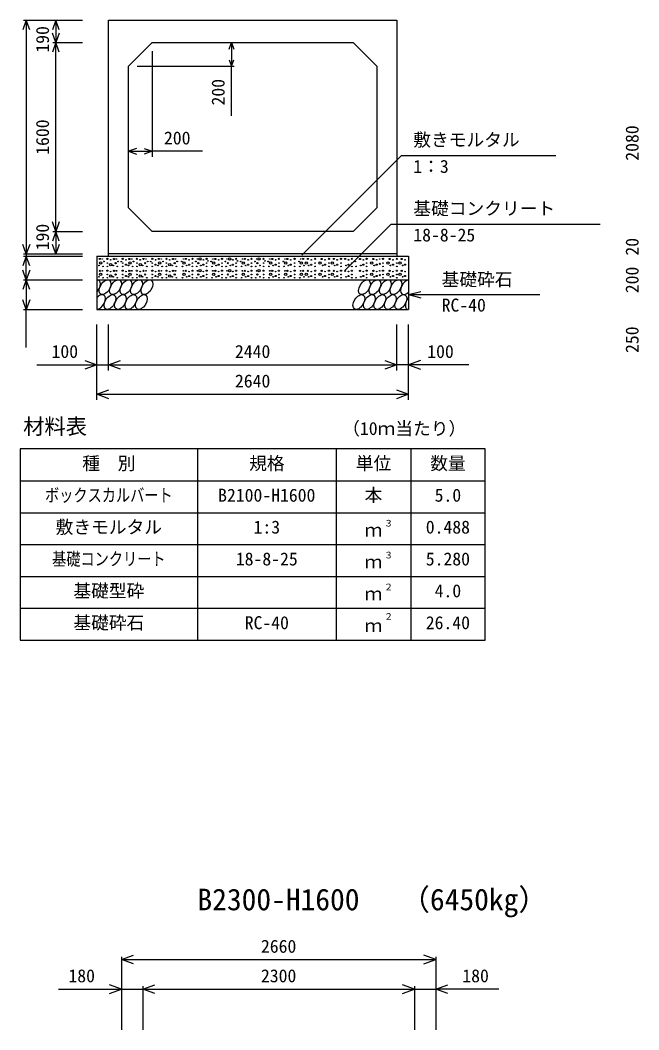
# Model space of a CAD drawing. Units: millimetres, scale not verified. Extents: x -100800 to 100800, y -35640 to 35640.
# Drawn here: x 10452 to 15687, y 17928 to 26480 of the extents above; entities that cross this region are included whole.
import ezdxf
from ezdxf.enums import TextEntityAlignment as Align

# ---------------------------------------------------------------- set-up
doc = ezdxf.new("R2010")
doc.units = ezdxf.units.MM
doc.header["$LTSCALE"] = 120
for name, color, linetype, lineweight in [('0-0_DIM', 7, 'Continuous', 25), ('0-2_HATCH', 6, 'Continuous', 25), ('0-3_HYO', 3, 'Continuous', 25), ('0-4_HYO2', 4, 'Continuous', 25), ('0-5_OUTLINE', 3, 'Continuous', 25), ('0-7_TXT', 7, 'Continuous', 25)]:
    doc.layers.add(name, color=color, linetype=linetype, lineweight=lineweight)
doc.styles.add('ＭＳ ゴシック', font='')
doc.styles.get('ＭＳ ゴシック').set_extended_font_data('MS Gothic')

msp = doc.modelspace()

# ---------------------------------------------------------------- linework, layer by layer
at = {"layer": '0-0_DIM'}
for p, q in [((10479, 26480.3), (10979.1, 26480.3)), ((10503, 26480.3), (10503, 24500.3)), ((10753, 26480.3), (10753, 26290.3)), ((10729, 26290.3), (10979.1, 26290.3)), ((10753, 24690.3), (10753, 26290.3)), ((12239.5, 26290.3), (12239.5, 26090.3)), ((11569.1, 26218.3), (11569.1, 25321.7)), ((11441.1, 26090.3), (12263.5, 26090.3)), ((12239.5, 25669.5), (12239.5, 26090.3)), ((11369.1, 25369.7), (11569.1, 25369.7)), ((11993.2, 25369.7), (11569.1, 25369.7)), ((13679, 25334.2), (12834.9, 24490.2)), ((13679, 25334.2), (14984.7, 25334.2)), ((13591.3, 24753.1), (13198.5, 24360.3)), ((13591.3, 24753.1), (15360.3, 24753.1)), ((10729, 24690.3), (10979.1, 24690.3)), ((10753, 24690.3), (10753, 24500.3)), ((10479, 24500.3), (10979.1, 24500.3)), ((10479, 24480.3), (10979.1, 24480.3)), ((10503, 24500.3), (10503, 24480.3)), ((10503, 24280.3), (10503, 24480.3)), ((10479, 24280.3), (10979.1, 24280.3)), ((10503, 24280.3), (10503, 24030.3)), ((13739.1, 24155.3), (13843.4, 24183.3)), ((13739.1, 24155.3), (14848, 24155.3)), ((13739.1, 24155.3), (13843.4, 24127.3)), ((10479, 24030.3), (10979.1, 24030.3)), ((10503, 23708.2), (10503, 24030.3)), ((11099.1, 23263.1), (11099.1, 23902.7)), ((11199.1, 23513.1), (11199.1, 23902.7)), ((13639.1, 23513.1), (13639.1, 23902.7)), ((13739.1, 23263.1), (13739.1, 23902.7)), ((10591.1, 23561.1), (11099.1, 23561.1)), ((11099.1, 23561.1), (11199.1, 23561.1)), ((11199.1, 23561.1), (13639.1, 23561.1)), ((11099.1, 23311.1), (13739.1, 23311.1)), ((11309.1, 18546.6), (11309.1, 17928)), ((11309.1, 18522.6), (13969.1, 18522.6)), ((13969.1, 18546.6), (13969.1, 17928)), ((10776.4, 18272.6), (11309.1, 18272.6)), ((11489.1, 18296.6), (11489.1, 17928)), ((13789.1, 18296.6), (13789.1, 17928)), ((14501.8, 18272.6), (13969.1, 18272.6))]:
    msp.add_line(p, q, dxfattribs=at)
for points in [[(10532.6, 26399.1), (10503, 26480.3), (10473.5, 26399.1)], [(10782.6, 26399.1), (10753, 26480.3), (10723.5, 26399.1)], [(10782.6, 26371.5), (10753, 26290.3), (10723.5, 26371.5)], [(10782.6, 26209.1), (10753, 26290.3), (10723.5, 26209.1)], [(12219.8, 26236.2), (12239.5, 26290.3), (12259.2, 26236.2)], [(12219.8, 26144.4), (12239.5, 26090.3), (12259.2, 26144.4)], [(11436.8, 25394.3), (11369.1, 25369.7), (11436.8, 25345)], [(11501.4, 25394.3), (11569.1, 25369.7), (11501.4, 25345)], [(10782.6, 24771.5), (10753, 24690.3), (10723.5, 24771.5)], [(10782.6, 24609.1), (10753, 24690.3), (10723.5, 24609.1)], [(10532.6, 24581.5), (10503, 24500.3), (10473.5, 24581.5)], [(10782.6, 24581.5), (10753, 24500.3), (10723.5, 24581.5)], [(10532.6, 24399.1), (10503, 24480.3), (10473.5, 24399.1)], [(10532.6, 24361.5), (10503, 24280.3), (10473.5, 24361.5)], [(10532.6, 24199.1), (10503, 24280.3), (10473.5, 24199.1)], [(10532.6, 24111.5), (10503, 24030.3), (10473.5, 24111.5)], [(10997.6, 23598), (11099.1, 23561.1), (10997.6, 23524.1)], [(11300.6, 23524.1), (11199.1, 23561.1), (11300.6, 23598)], [(13537.6, 23598), (13639.1, 23561.1), (13537.6, 23524.1)], [(14247.1, 23561.1), (13739.1, 23561.1), (13639.1, 23561.1)], [(13840.6, 23598), (13739.1, 23561.1), (13840.6, 23524.1)], [(11200.6, 23274.1), (11099.1, 23311.1), (11200.6, 23348)], [(13637.6, 23348), (13739.1, 23311.1), (13637.6, 23274.1)], [(11410.6, 18485.7), (11309.1, 18522.6), (11410.6, 18559.6)], [(13867.6, 18485.7), (13969.1, 18522.6), (13867.6, 18559.6)], [(11207.6, 18235.7), (11309.1, 18272.6), (11207.6, 18309.6)], [(11590.6, 18235.7), (11489.1, 18272.6), (11590.6, 18309.6)], [(13687.6, 18235.7), (13789.1, 18272.6), (13687.6, 18309.6)], [(14070.6, 18235.7), (13969.1, 18272.6), (14070.6, 18309.6)], [(11309.1, 18272.6), (11489.1, 18272.6), (13789.1, 18272.6), (13969.1, 18272.6)]]:
    msp.add_lwpolyline(points, dxfattribs=at)
at = {"layer": '0-2_HATCH'}
for centre, radius in [((11125.1, 24457.5), 5), ((11146.2, 24457.5), 2.5), ((11189.1, 24458.4), 5), ((11245.1, 24457.5), 5), ((11266.2, 24457.5), 2.5), ((11319.1, 24458.4), 5), ((11375.1, 24457.5), 5), ((11396.2, 24457.5), 2.5), ((11439.1, 24458.4), 5), ((11495.1, 24457.5), 5), ((11516.2, 24457.5), 2.5), ((11569.1, 24458.4), 5), ((11625.1, 24457.5), 5), ((11646.2, 24457.5), 2.5), ((11689.1, 24458.4), 5), ((11745.1, 24457.5), 5), ((11766.2, 24457.5), 2.5), ((11832, 24457.5), 2.5), ((11853.1, 24457.5), 5), ((11909.1, 24458.4), 5), ((11952, 24457.5), 2.5), ((11973.1, 24457.5), 10), ((12029.1, 24458.4), 5), ((12082, 24457.5), 2.5), ((12103.1, 24457.5), 5), ((12159.1, 24458.4), 5), ((12202, 24457.5), 2.5), ((12223.1, 24457.5), 10), ((12279.1, 24458.4), 5), ((12332, 24457.5), 2.5), ((12353.1, 24457.5), 5), ((12409.1, 24458.4), 5), ((12452, 24457.5), 2.5), ((12473.1, 24457.5), 10), ((12511, 24458.4), 5), ((12563.9, 24457.5), 2.5), ((12584.9, 24457.5), 5), ((12641, 24458.4), 5), ((12691.9, 24457.5), 2.5), ((12712.9, 24457.5), 5), ((12773.9, 24458.4), 5), ((12824.8, 24457.5), 2.5), ((12845.9, 24457.5), 5), ((12886.5, 24457.5), 5), ((12947.5, 24458.4), 5), ((13003.4, 24457.5), 5), ((13064.3, 24458.4), 5), ((13106.1, 24457.5), 5), ((13167, 24458.4), 5), ((13202.3, 24457.5), 5), ((13258.4, 24458.4), 5), ((13327.1, 24457.5), 5), ((13383.2, 24458.4), 5), ((13440.5, 24457.5), 5), ((13494.7, 24457.5), 2.5), ((13522, 24458.4), 5), ((13577.9, 24457.5), 5), ((13638.9, 24458.4), 5), ((13680.6, 24457.5), 5), ((11118.1, 24402.3), 2.5), ((11131.7, 24424.5), 10), ((11153.2, 24394.4), 2.5), ((11160.2, 24436.5), 2.5), ((11189.1, 24422.5), 2.5), ((11189.1, 24394.4), 2.5), ((11217.1, 24409.3), 10), ((11217.1, 24450.5), 2.5), ((11238.1, 24402.3), 2.5), ((11259.2, 24422.5), 5), ((11273.2, 24394.4), 2.5), ((11280.2, 24436.5), 2.5), ((11306.7, 24435.6), 2.5), ((11319.1, 24422.5), 2.5), ((11319.1, 24394.4), 2.5), ((11347.1, 24409.3), 5), ((11347.1, 24450.5), 2.5), ((11368.1, 24402.3), 2.5), ((11381.7, 24424.5), 10), ((11403.2, 24394.4), 2.5), ((11410.2, 24436.5), 2.5), ((11439.1, 24422.5), 2.5), ((11439.1, 24394.4), 2.5), ((11467.1, 24409.3), 10), ((11467.1, 24450.5), 2.5), ((11488.1, 24402.3), 2.5), ((11509.2, 24422.5), 5), ((11523.2, 24394.4), 2.5), ((11530.2, 24436.5), 2.5), ((11556.7, 24435.6), 2.5), ((11569.1, 24422.5), 2.5), ((11569.1, 24394.4), 2.5), ((11597.1, 24409.3), 5), ((11597.1, 24450.5), 2.5), ((11618.1, 24402.3), 2.5), ((11631.7, 24424.5), 10), ((11653.2, 24394.4), 2.5), ((11660.2, 24436.5), 2.5), ((11689.1, 24422.5), 2.5), ((11689.1, 24394.4), 2.5), ((11717.1, 24409.3), 10), ((11717.1, 24450.5), 2.5), ((11738.1, 24402.3), 2.5), ((11759.2, 24422.5), 5), ((11773.2, 24394.4), 2.5), ((11780.2, 24436.5), 2.5), ((11818, 24436.5), 2.5), ((11825, 24394.4), 2.5), ((11839, 24422.5), 10), ((11860.1, 24402.3), 2.5), ((11881.1, 24409.3), 5), ((11881.1, 24450.5), 2.5), ((11909.1, 24422.5), 2.5), ((11909.1, 24394.4), 2.5), ((11938, 24436.5), 2.5), ((11945, 24394.4), 2.5), ((11959, 24422.5), 5), ((11980.1, 24402.3), 2.5), ((12001.1, 24409.3), 5), ((12001.1, 24450.5), 2.5), ((12029.1, 24422.5), 2.5), ((12029.1, 24394.4), 2.5), ((12040.5, 24440.8), 2.5), ((12068, 24436.5), 2.5), ((12075, 24394.4), 2.5), ((12089, 24422.5), 10), ((12110.1, 24402.3), 2.5), ((12131.1, 24409.3), 5), ((12131.1, 24450.5), 2.5), ((12159.1, 24422.5), 2.5), ((12159.1, 24394.4), 2.5), ((12188, 24436.5), 2.5), ((12195, 24394.4), 2.5), ((12209, 24422.5), 5), ((12230.1, 24402.3), 2.5), ((12251.1, 24409.3), 5), ((12251.1, 24450.5), 2.5), ((12279.1, 24422.5), 2.5), ((12279.1, 24394.4), 2.5), ((12290.5, 24440.8), 2.5), ((12318, 24436.5), 2.5), ((12325, 24394.4), 2.5), ((12339, 24422.5), 10), ((12360.1, 24402.3), 2.5), ((12381.1, 24409.3), 5), ((12381.1, 24450.5), 2.5), ((12409.1, 24422.5), 2.5), ((12409.1, 24394.4), 2.5), ((12438, 24436.5), 2.5), ((12445, 24394.4), 2.5), ((12459, 24422.5), 5), ((12480.1, 24402.3), 2.5), ((12511, 24422.5), 2.5), ((12511, 24394.4), 2.5), ((12522.3, 24440.8), 2.5), ((12549.8, 24436.5), 2.5), ((12556.8, 24394.4), 2.5), ((12570.9, 24422.5), 10), ((12591.9, 24402.3), 2.5), ((12612.9, 24409.3), 5), ((12612.9, 24450.5), 2.5), ((12641, 24422.5), 2.5), ((12641, 24394.4), 2.5), ((12677.9, 24436.5), 2.5), ((12684.9, 24394.4), 2.5), ((12698.9, 24422.5), 10), ((12720, 24402.3), 2.5), ((12741, 24409.3), 5), ((12741, 24450.5), 2.5), ((12773.9, 24422.5), 2.5), ((12773.9, 24394.4), 2.5), ((12810.8, 24436.5), 2.5), ((12817.8, 24394.4), 2.5), ((12831.9, 24422.5), 10), ((12852.9, 24402.3), 2.5), ((12872.5, 24422.5), 10), ((12893.6, 24402.3), 2.5), ((12914.6, 24409.3), 5), ((12914.6, 24450.5), 2.5), ((12947.5, 24422.5), 2.5), ((12947.5, 24394.4), 2.5), ((12989.4, 24422.5), 10), ((13010.4, 24402.3), 2.5), ((13031.4, 24409.3), 5), ((13031.4, 24450.5), 2.5), ((13064.3, 24422.5), 2.5), ((13064.3, 24394.4), 2.5), ((13092.1, 24422.5), 10), ((13113.1, 24402.3), 2.5), ((13134.1, 24409.3), 5), ((13134.1, 24450.5), 2.5), ((13167, 24422.5), 2.5), ((13167, 24394.4), 2.5), ((13209.3, 24402.3), 2.5), ((13230.3, 24409.3), 5), ((13230.3, 24450.5), 2.5), ((13258.4, 24422.5), 2.5), ((13258.4, 24394.4), 2.5), ((13287.2, 24436.5), 2.5), ((13294.2, 24394.4), 2.5), ((13334.1, 24402.3), 2.5), ((13355.1, 24409.3), 5), ((13355.1, 24450.5), 2.5), ((13383.2, 24422.5), 2.5), ((13383.2, 24394.4), 2.5), ((13426.5, 24422.5), 10), ((13447.5, 24402.3), 2.5), ((13468.6, 24409.3), 5), ((13468.6, 24450.5), 2.5), ((13494.7, 24416.3), 5), ((13522, 24422.5), 2.5), ((13522, 24394.4), 2.5), ((13563.9, 24422.5), 10), ((13585, 24402.3), 2.5), ((13606, 24409.3), 5), ((13606, 24450.5), 2.5), ((13638.9, 24422.5), 2.5), ((13638.9, 24394.4), 2.5), ((13666.6, 24422.5), 10), ((13687.6, 24402.3), 2.5), ((13708.7, 24409.3), 5), ((13708.7, 24450.5), 2.5), ((11118.1, 24306.2), 2.5), ((11125.1, 24357.5), 5), ((11131.7, 24328.4), 10), ((11146.2, 24357.5), 2.5), ((11153.2, 24298.4), 2.5), ((11189.1, 24358.4), 5), ((11189.1, 24326.4), 2.5), ((11189.1, 24298.4), 2.5), ((11217.1, 24313.2), 10), ((11217.1, 24350.5), 2.5), ((11238.1, 24306.2), 2.5), ((11245.1, 24357.5), 5), ((11259.2, 24326.4), 5), ((11266.2, 24357.5), 2.5), ((11273.2, 24298.4), 2.5), ((11319.1, 24358.4), 5), ((11319.1, 24326.4), 2.5), ((11319.1, 24298.4), 2.5), ((11347.1, 24313.2), 5), ((11347.1, 24350.5), 2.5), ((11368.1, 24306.2), 2.5), ((11375.1, 24357.5), 5), ((11381.7, 24328.4), 10), ((11396.2, 24357.5), 2.5), ((11403.2, 24298.4), 2.5), ((11439.1, 24358.4), 5), ((11439.1, 24326.4), 2.5), ((11439.1, 24298.4), 2.5), ((11467.1, 24313.2), 10), ((11467.1, 24350.5), 2.5), ((11488.1, 24306.2), 2.5), ((11495.1, 24357.5), 5), ((11509.2, 24326.4), 5), ((11516.2, 24357.5), 2.5), ((11523.2, 24298.4), 2.5), ((11569.1, 24358.4), 5), ((11569.1, 24326.4), 2.5), ((11569.1, 24298.4), 2.5), ((11597.1, 24313.2), 5), ((11597.1, 24350.5), 2.5), ((11618.1, 24306.2), 2.5), ((11625.1, 24357.5), 5), ((11631.7, 24328.4), 10), ((11646.2, 24357.5), 2.5), ((11653.2, 24298.4), 2.5), ((11689.1, 24358.4), 5), ((11689.1, 24326.4), 2.5), ((11689.1, 24298.4), 2.5), ((11717.1, 24313.2), 10), ((11717.1, 24350.5), 2.5), ((11738.1, 24306.2), 2.5), ((11745.1, 24357.5), 5), ((11759.2, 24326.4), 5), ((11766.2, 24357.5), 2.5), ((11773.2, 24298.4), 2.5), ((11825, 24298.4), 2.5), ((11839, 24326.4), 10), ((11832, 24357.5), 2.5), ((11853.1, 24357.5), 5), ((11860.1, 24306.2), 2.5), ((11881.1, 24313.2), 5), ((11881.1, 24350.5), 2.5), ((11909.1, 24358.4), 5), ((11909.1, 24326.4), 2.5), ((11909.1, 24298.4), 2.5), ((11945, 24298.4), 2.5), ((11952, 24357.5), 2.5), ((11959, 24326.4), 5), ((11973.1, 24357.5), 10), ((11980.1, 24306.2), 2.5), ((12001.1, 24313.2), 5), ((12001.1, 24350.5), 2.5), ((12029.1, 24358.4), 5), ((12029.1, 24326.4), 2.5), ((12029.1, 24298.4), 2.5), ((12075, 24298.4), 2.5), ((12089, 24326.4), 10), ((12082, 24357.5), 2.5), ((12103.1, 24357.5), 5), ((12110.1, 24306.2), 2.5), ((12131.1, 24313.2), 5), ((12131.1, 24350.5), 2.5), ((12159.1, 24358.4), 5), ((12159.1, 24326.4), 2.5), ((12159.1, 24298.4), 2.5), ((12195, 24298.4), 2.5), ((12202, 24357.5), 2.5), ((12209, 24326.4), 5), ((12223.1, 24357.5), 10), ((12230.1, 24306.2), 2.5), ((12251.1, 24313.2), 5), ((12251.1, 24350.5), 2.5), ((12279.1, 24358.4), 5), ((12279.1, 24326.4), 2.5), ((12279.1, 24298.4), 2.5), ((12325, 24298.4), 2.5), ((12339, 24326.4), 10), ((12332, 24357.5), 2.5), ((12353.1, 24357.5), 5), ((12360.1, 24306.2), 2.5), ((12381.1, 24313.2), 5), ((12381.1, 24350.5), 2.5), ((12409.1, 24358.4), 5), ((12409.1, 24326.4), 2.5), ((12409.1, 24298.4), 2.5), ((12445, 24298.4), 2.5), ((12452, 24357.5), 2.5), ((12459, 24326.4), 5), ((12473.1, 24357.5), 10), ((12480.1, 24306.2), 2.5), ((12511, 24358.4), 5), ((12511, 24326.4), 2.5), ((12511, 24298.4), 2.5), ((12556.8, 24298.4), 2.5), ((12570.9, 24326.4), 10), ((12563.9, 24357.5), 2.5), ((12584.9, 24357.5), 5), ((12591.9, 24306.2), 2.5), ((12612.9, 24313.2), 5), ((12612.9, 24350.5), 2.5), ((12641, 24358.4), 5), ((12641, 24326.4), 2.5), ((12641, 24298.4), 2.5), ((12684.9, 24298.4), 2.5), ((12698.9, 24326.4), 10), ((12691.9, 24357.5), 2.5), ((12712.9, 24357.5), 5), ((12720, 24306.2), 2.5), ((12741, 24313.2), 5), ((12741, 24350.5), 2.5), ((12773.9, 24358.4), 5), ((12773.9, 24326.4), 2.5), ((12773.9, 24298.4), 2.5), ((12817.8, 24298.4), 2.5), ((12831.9, 24326.4), 10), ((12824.8, 24357.5), 2.5), ((12845.9, 24357.5), 5), ((12852.9, 24306.2), 2.5), ((12872.5, 24326.4), 10), ((12886.5, 24357.5), 5), ((12893.6, 24306.2), 2.5), ((12914.6, 24313.2), 5), ((12914.6, 24350.5), 2.5), ((12947.5, 24358.4), 5), ((12947.5, 24326.4), 2.5), ((12947.5, 24298.4), 2.5), ((12989.4, 24326.4), 10), ((13003.4, 24357.5), 5), ((13010.4, 24306.2), 2.5), ((13031.4, 24313.2), 5), ((13031.4, 24350.5), 2.5), ((13064.3, 24358.4), 5), ((13064.3, 24326.4), 2.5), ((13064.3, 24298.4), 2.5), ((13092.1, 24326.4), 10), ((13106.1, 24357.5), 5), ((13113.1, 24306.2), 2.5), ((13134.1, 24313.2), 5), ((13134.1, 24350.5), 2.5), ((13167, 24358.4), 5), ((13167, 24326.4), 2.5), ((13167, 24298.4), 2.5), ((13202.3, 24357.5), 5), ((13209.3, 24306.2), 2.5), ((13230.3, 24313.2), 5), ((13230.3, 24350.5), 2.5), ((13258.4, 24358.4), 5), ((13258.4, 24326.4), 2.5), ((13258.4, 24298.4), 2.5), ((13294.2, 24298.4), 2.5), ((13327.1, 24357.5), 5), ((13334.1, 24306.2), 2.5), ((13355.1, 24313.2), 5), ((13355.1, 24350.5), 2.5), ((13383.2, 24358.4), 5), ((13383.2, 24326.4), 2.5), ((13383.2, 24298.4), 2.5), ((13426.5, 24326.4), 10), ((13440.5, 24357.5), 5), ((13447.5, 24306.2), 2.5), ((13468.6, 24313.2), 5), ((13468.6, 24350.5), 2.5), ((13494.7, 24320.2), 5), ((13494.7, 24357.5), 2.5), ((13522, 24358.4), 5), ((13522, 24326.4), 2.5), ((13522, 24298.4), 2.5), ((13563.9, 24326.4), 10), ((13577.9, 24357.5), 5), ((13585, 24306.2), 2.5), ((13606, 24313.2), 5), ((13606, 24350.5), 2.5), ((13638.9, 24358.4), 5), ((13638.9, 24326.4), 2.5), ((13638.9, 24298.4), 2.5), ((13666.6, 24326.4), 10), ((13680.6, 24357.5), 5), ((13687.6, 24306.2), 2.5), ((13708.7, 24313.2), 5), ((13708.7, 24350.5), 2.5)]:
    msp.add_circle(centre, radius, dxfattribs=at)
for centre, start_param, end_param in [((11080.8, 24217.8), 4.335544, 6.724593), ((13719.8, 24217.8), 0.419949, 4.357003), ((11122.3, 24092.8), 3.496422, 7.58605), ((13761.4, 24092.8), 1.28053, 3.496422)]:
    msp.add_ellipse(centre, major_axis=(36.4, 58.9), ratio=0.5792, start_param=start_param, end_param=end_param, dxfattribs=at)
for centre in [(11169.5, 24217.8), (11258.2, 24217.8), (11346.9, 24217.8), (11435.6, 24217.8), (11524.3, 24217.8), (13365, 24217.8), (13453.7, 24217.8), (13542.4, 24217.8), (13631.1, 24217.8), (11211, 24092.8), (11299.7, 24092.8), (11388.4, 24092.8), (11477.1, 24092.8), (13317.9, 24092.8), (13406.6, 24092.8), (13495.3, 24092.8), (13584, 24092.8), (13672.7, 24092.8)]:
    msp.add_ellipse(centre, major_axis=(36.4, 58.9), ratio=0.5792, dxfattribs=at)
at = {"layer": '0-3_HYO'}
for p, q in [((11951.6, 22848.6), (11951.6, 21228.6)), ((13126.6, 22848.6), (13126.6, 21228.6)), ((13756.6, 22848.6), (13756.6, 21228.6)), ((10451.6, 22578.6), (14386.6, 22578.6))]:
    msp.add_line(p, q, dxfattribs=at)
msp.add_lwpolyline([(10451.6, 21228.6), (14386.6, 21228.6), (14386.6, 22848.6), (10451.6, 22848.6)], close=True, dxfattribs=at)
at = {"layer": '0-4_HYO2'}
for p, q in [((10451.6, 22308.6), (14386.6, 22308.6)), ((10451.6, 22038.6), (14386.6, 22038.6)), ((10451.6, 21768.6), (14386.6, 21768.6)), ((10451.6, 21498.6), (14386.6, 21498.6))]:
    msp.add_line(p, q, dxfattribs=at)
at = {"layer": '0-5_OUTLINE'}
for p, q in [((11199.1, 26480.3), (13639.1, 26480.3)), ((11199.1, 24480.3), (11199.1, 26480.3)), ((13639.1, 26480.3), (13639.1, 24480.3)), ((11369.1, 26090.3), (11569.1, 26290.3)), ((11569.1, 26290.3), (13269.1, 26290.3)), ((13469.1, 26090.3), (13269.1, 26290.3)), ((11369.1, 24890.3), (11369.1, 26090.3)), ((13469.1, 26090.3), (13469.1, 24890.3)), ((11369.1, 24890.3), (11569.1, 24690.3)), ((13469.1, 24890.3), (13269.1, 24690.3)), ((13269.1, 24690.3), (11569.1, 24690.3)), ((11099.1, 24480.3), (11099.1, 24030.3)), ((11099.1, 24480.3), (13739.1, 24480.3)), ((13639.1, 24500.3), (11199.1, 24500.3)), ((13739.1, 24480.3), (13739.1, 24030.3)), ((11099.1, 24280.3), (13739.1, 24280.3)), ((11099.1, 24030.3), (13739.1, 24030.3))]:
    msp.add_line(p, q, dxfattribs=at)

# ---------------------------------------------------------------- texts
at = {"layer": '0-0_DIM', "style": 'ＭＳ ゴシック'}
for s, p in [('190', (10728, 26205.6)), ('200', (12214.5, 25758)), ('1600', (10728, 25340.3)), ('2080', (15718, 25290.3)), ('190', (10728, 24531.1)), ('20', (15718, 24486.2)), ('200', (15718, 24167.8)), ('250', (15718, 23661.5))]:
    msp.add_text(s, height=110, rotation=90, dxfattribs=at).set_placement(p, align=Align.BOTTOM_LEFT)
for s, p in [('200', (11668.3, 25394.7)), ('敷きモルタル', (13778.6, 25379.2)), ('1：3', (13778.6, 25154)), ('基礎コンクリート', (13778.6, 24798)), ('18-8-25', (13778.6, 24572.9)), ('基礎砕石', (14018.3, 24196.5)), ('RC-40', (14018.3, 23978.9)), ('100', (10716.7, 23586.1)), ('2440', (12269.1, 23586.1)), ('100', (13896.5, 23586.1)), ('2640', (12269.1, 23336.1)), ('2660', (12489.1, 18547.6)), ('180', (10859.8, 18297.6)), ('2300', (12489.1, 18297.6)), ('180', (14193.4, 18297.6))]:
    msp.add_text(s, height=110, dxfattribs=at).set_placement(p, align=Align.BOTTOM_LEFT)
at = {"layer": '0-7_TXT', "style": 'ＭＳ ゴシック'}
for s, height, p in [('材料表', 132, (10476.6, 22933.6)), ('（10ｍ当たり）', 110, (13176.6, 22933.6)), ('種\u3000別', 110, (10976.6, 22638.6)), ('規格', 110, (12389.1, 22638.6)), ('単位', 110, (13291.6, 22638.6)), ('数量', 110, (13921.6, 22638.6)), ('B2100-H1600', 110, (12126.6, 22368.6)), ('本', 110, (13366.6, 22368.6)), ('5.0', 110, (13959.1, 22368.6)), ('敷きモルタル', 110, (10751.6, 22098.6)), ('1:3', 110, (12426.6, 22098.6)), ('３', 55, (13530.5, 22174.5)), ('0.488', 110, (13884.1, 22098.6)), ('ｍ', 110, (13366.6, 22073.6)), ('18-8-25', 110, (12276.6, 21828.6)), ('ｍ', 110, (13366.6, 21803.6)), ('３', 55, (13530.5, 21904.5)), ('5.280', 110, (13884.1, 21828.6)), ('基礎型砕', 110, (10901.6, 21558.6)), ('ｍ', 110, (13366.6, 21533.6)), ('２', 55, (13530.5, 21634.5)), ('4.0', 110, (13959.1, 21558.6)), ('基礎砕石', 110, (10901.6, 21288.6)), ('RC-40', 110, (12351.6, 21288.6)), ('２', 55, (13530.5, 21384.5)), ('26.40', 110, (13884.1, 21288.6)), ('ｍ', 110, (13366.6, 21263.6)), ('B2300-H1600', 183.3, (11951.6, 18885.3)), ('（6450kg）', 183.3, (13669.3, 18885.3))]:
    msp.add_text(s, height=height, dxfattribs=at).set_placement(p, align=Align.BOTTOM_LEFT)
at = {"layer": '0-7_TXT', "style": 'ＭＳ ゴシック', "width": 0.8}
for s, p in [('ボックスカルバート', (10661.6, 22368.6)), ('基礎コンクリート', (10721.6, 21828.6))]:
    msp.add_text(s, height=110, dxfattribs=at).set_placement(p, align=Align.BOTTOM_LEFT)

doc.saveas('drawing.dxf')
